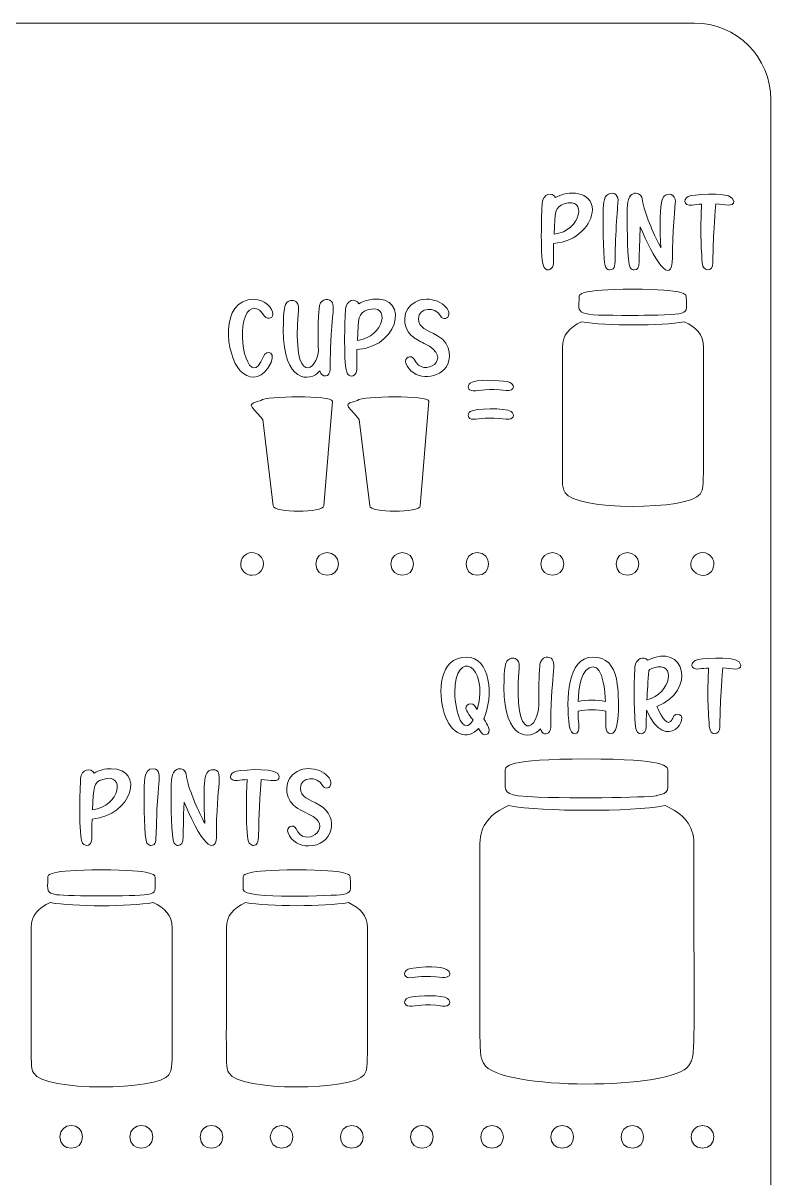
# Model space of a CAD drawing. Header units: inches. Extents: x 9.41 to 15.41, y -8.08 to -4.07.
# Drawn here: x 13.931 to 15.411, y -6.371 to -4.083 of the extents above; entities that cross this region are included whole.
import ezdxf

# ---------------------------------------------------------------- set-up
doc = ezdxf.new("R2010")
doc.units = ezdxf.units.IN
doc.header["$MEASUREMENT"] = 0
doc.layers.add('_U+0421_U+043B_U+043E_U+0439 1', color=7, linetype='Continuous')

# ---------------------------------------------------------------- blocks, each defined once
blk = doc.blocks.new('block 28')
at = {"layer": '_U+0421_U+043B_U+043E_U+0439 1', "color": 7, "lineweight": 9, "true_color": 0xffffff}
for points, knots in [([(14.9622, -4.5678), (14.9622, -4.5678), (14.9622, -4.5678), (14.9622, -4.5678), (14.9685, -4.5766), (14.9804, -4.572), (14.9804, -4.5587), (14.9804, -4.5438), (14.9806, -4.5307), (14.9809, -4.52), (15.0283, -4.5164), (15.0576, -4.4811), (15.0576, -4.4535), (15.0576, -4.4154), (15.009, -4.4141), (14.9849, -4.4291), (14.9788, -4.4172), (14.9593, -4.421), (14.9582, -4.4399), (14.9571, -4.4562), (14.9536, -4.5554), (14.9622, -4.5678)], [0, 0, 0, 0, 1, 1, 1, 2, 2, 2, 3, 3, 3, 4, 4, 4, 5, 5, 5, 6, 6, 6, 7, 7, 7, 7]), ([(14.9818, -4.5016), (14.984, -4.4569), (14.9828, -4.4476), (15.0019, -4.4414), (15.0487, -4.4262), (15.0363, -4.4953), (14.9818, -4.5016)], [0, 0, 0, 0, 1, 1, 1, 2, 2, 2, 2])]:
    blk.add_open_spline(points, degree=3, knots=knots, dxfattribs=at)
blk = doc.blocks.new('block 29')
at = {"layer": '_U+0421_U+043B_U+043E_U+0439 1', "color": 7, "lineweight": 9, "true_color": 0xffffff}
for points, knots in [([(14.5728, -4.7781), (14.5728, -4.7781), (14.5728, -4.7781), (14.5728, -4.7781), (14.579, -4.7869), (14.591, -4.7823), (14.591, -4.769), (14.591, -4.7541), (14.5911, -4.741), (14.5915, -4.7303), (14.685, -4.7231), (14.6947, -4.6075), (14.6081, -4.6338), (14.6034, -4.6352), (14.5992, -4.6371), (14.5954, -4.6394), (14.5894, -4.6275), (14.5699, -4.6311), (14.5688, -4.6502), (14.5677, -4.6665), (14.5641, -4.7657), (14.5728, -4.7781)], [0, 0, 0, 0, 1, 1, 1, 2, 2, 2, 3, 3, 3, 4, 4, 4, 5, 5, 5, 6, 6, 6, 7, 7, 7, 7]), ([(14.5923, -4.7119), (14.5946, -4.6672), (14.5933, -4.6579), (14.6124, -4.6517), (14.6593, -4.6365), (14.6467, -4.7056), (14.5923, -4.7119)], [0, 0, 0, 0, 1, 1, 1, 2, 2, 2, 2])]:
    blk.add_open_spline(points, degree=3, knots=knots, dxfattribs=at)
blk = doc.blocks.new('block 30')
at = {"layer": '_U+0421_U+043B_U+043E_U+0439 1', "color": 7, "lineweight": 9, "true_color": 0xffffff}
for points, knots in [([(14.8298, -5.4431), (14.826, -5.438), (14.8226, -5.4317), (14.8167, -5.4317), (14.8113, -5.4317), (14.8071, -5.4358), (14.8071, -5.4412), (14.8071, -5.4456), (14.8186, -5.4604), (14.8214, -5.4644), (14.802, -5.4973), (14.7854, -5.449), (14.7854, -5.4096), (14.7854, -5.3206), (14.8536, -5.3535), (14.8298, -5.4431)], [0, 0, 0, 0, 1, 1, 1, 2, 2, 2, 3, 3, 3, 4, 4, 4, 5, 5, 5, 5]), ([(14.832, -5.4806), (14.8354, -5.4862), (14.8383, -5.4933), (14.8448, -5.4933), (14.8487, -5.4933), (14.8531, -5.4908), (14.8531, -5.4838), (14.8531, -5.4807), (14.8519, -5.4757), (14.843, -5.4619), (14.8619, -5.4171), (14.8569, -5.3394), (14.8082, -5.3394), (14.7527, -5.3394), (14.7519, -5.4107), (14.7643, -5.4504), (14.7776, -5.4927), (14.8109, -5.5063), (14.832, -5.4806)], [0, 0, 0, 0, 1, 1, 1, 2, 2, 2, 3, 3, 3, 4, 4, 4, 5, 5, 5, 6, 6, 6, 6])]:
    blk.add_open_spline(points, degree=3, knots=knots, dxfattribs=at)
blk = doc.blocks.new('block 31')
at = {"layer": '_U+0421_U+043B_U+043E_U+0439 1', "color": 7, "lineweight": 9, "true_color": 0xffffff}
for points, knots in [([(15.0846, -5.4466), (15.0847, -5.4669), (15.0806, -5.4914), (15.0945, -5.4914), (15.1149, -5.4914), (15.1099, -5.4043), (15.1053, -5.3827), (15.0996, -5.3559), (15.0856, -5.3395), (15.0587, -5.3395), (15.0068, -5.3395), (15.0056, -5.4241), (15.0119, -5.475), (15.0148, -5.4974), (15.0332, -5.4979), (15.0307, -5.4721), (15.0299, -5.4649), (15.0293, -5.4563), (15.0292, -5.4466), (15.0466, -5.443), (15.0671, -5.443), (15.0846, -5.4466)], [0, 0, 0, 0, 1, 1, 1, 2, 2, 2, 3, 3, 3, 4, 4, 4, 5, 5, 5, 6, 6, 6, 7, 7, 7, 7]), ([(15.0294, -5.4273), (15.0303, -5.4033), (15.0351, -5.3584), (15.0591, -5.3584), (15.0795, -5.3584), (15.0827, -5.4096), (15.0838, -5.4272), (15.0658, -5.4239), (15.0475, -5.4239), (15.0294, -5.4273)], [0, 0, 0, 0, 1, 1, 1, 2, 2, 2, 3, 3, 3, 3])]:
    blk.add_open_spline(points, degree=3, knots=knots, dxfattribs=at)
blk = doc.blocks.new('block 32')
at = {"layer": '_U+0421_U+043B_U+043E_U+0439 1', "color": 7, "lineweight": 9, "true_color": 0xffffff}
for points, knots in [([(15.1671, -5.3457), (15.1603, -5.3369), (15.1434, -5.3412), (15.142, -5.359), (15.1395, -5.3976), (15.1397, -5.4369), (15.1432, -5.4772), (15.1448, -5.4972), (15.1643, -5.4949), (15.1643, -5.4778), (15.1643, -5.466), (15.1645, -5.4548), (15.1648, -5.4447), (15.2054, -5.5349), (15.2549, -5.4527), (15.2258, -5.4527), (15.2165, -5.4527), (15.2188, -5.4615), (15.2123, -5.4671), (15.2027, -5.4755), (15.1905, -5.4492), (15.1855, -5.4375), (15.2638, -5.4058), (15.242, -5.3091), (15.1671, -5.3457)], [0, 0, 0, 0, 1, 1, 1, 2, 2, 2, 3, 3, 3, 4, 4, 4, 5, 5, 5, 6, 6, 6, 7, 7, 7, 8, 8, 8, 8]), ([(15.1656, -5.4242), (15.1664, -5.4066), (15.1678, -5.3869), (15.1695, -5.3657), (15.1724, -5.3634), (15.1757, -5.3617), (15.1792, -5.3606), (15.2252, -5.3458), (15.214, -5.4127), (15.1656, -5.4242)], [0, 0, 0, 0, 1, 1, 1, 2, 2, 2, 3, 3, 3, 3])]:
    blk.add_open_spline(points, degree=3, knots=knots, dxfattribs=at)
blk = doc.blocks.new('block 33')
at = {"layer": '_U+0421_U+043B_U+043E_U+0439 1', "color": 7, "lineweight": 9, "true_color": 0xffffff}
for points, knots in [([(14.0484, -5.708), (14.0484, -5.708), (14.0484, -5.708), (14.0484, -5.708), (14.0547, -5.7168), (14.0666, -5.7122), (14.0666, -5.6989), (14.0666, -5.684), (14.0668, -5.671), (14.0671, -5.6602), (14.1471, -5.6541), (14.1723, -5.5605), (14.1048, -5.5605), (14.0935, -5.5605), (14.0807, -5.5633), (14.071, -5.5693), (14.065, -5.5573), (14.0455, -5.5613), (14.0444, -5.5801), (14.0433, -5.5964), (14.0397, -5.6956), (14.0484, -5.708)], [0, 0, 0, 0, 1, 1, 1, 2, 2, 2, 3, 3, 3, 4, 4, 4, 5, 5, 5, 6, 6, 6, 7, 7, 7, 7]), ([(14.068, -5.6418), (14.0702, -5.5971), (14.069, -5.5878), (14.0881, -5.5816), (14.1348, -5.5664), (14.1225, -5.6355), (14.068, -5.6418)], [0, 0, 0, 0, 1, 1, 1, 2, 2, 2, 2])]:
    blk.add_open_spline(points, degree=3, knots=knots, dxfattribs=at)

msp = doc.modelspace()

# ---------------------------------------------------------------- linework, layer by layer
at = {"layer": '_U+0421_U+043B_U+043E_U+0439 1', "color": 1, "lineweight": 9, "true_color": 0xff0000}
msp.add_open_spline([(9.5625, -8.0833), (9.5625, -8.0833), (15.2597, -8.0833), (15.2597, -8.0833), (15.3433, -8.0833), (15.4111, -8.0156), (15.4111, -7.9319), (15.4111, -7.9319), (15.4111, -4.2347), (15.4111, -4.2347), (15.4111, -4.1511), (15.3433, -4.0833), (15.2597, -4.0833), (15.2597, -4.0833), (9.5625, -4.0833), (9.5625, -4.0833), (9.4789, -4.0833), (9.4111, -4.1511), (9.4111, -4.2347), (9.4111, -4.2347), (9.4111, -7.9319), (9.4111, -7.9319), (9.4111, -8.0156), (9.4789, -8.0833), (9.5625, -8.0833)], degree=3, knots=[0, 0, 0, 0, 1, 1, 1, 2, 2, 2, 3, 3, 3, 4, 4, 4, 5, 5, 5, 6, 6, 6, 7, 7, 7, 8, 8, 8, 8], dxfattribs=at)
at = {"layer": '_U+0421_U+043B_U+043E_U+0439 1', "color": 7, "lineweight": 9, "true_color": 0xffffff}
for points, knots in [([(15.0788, -4.4723), (15.0788, -4.4531), (15.078, -4.4323), (15.0856, -4.4249), (15.095, -4.4158), (15.1086, -4.4209), (15.1086, -4.4343), (15.1086, -4.4355), (15.1026, -4.5066), (15.1026, -4.5473), (15.1026, -4.5583), (15.1039, -4.5723), (15.0922, -4.5723), (15.0901, -4.5723), (15.087, -4.5715), (15.0844, -4.5678), (15.0844, -4.5678), (15.0844, -4.5677), (15.0844, -4.5677), (15.0787, -4.5595), (15.0788, -4.4824), (15.0788, -4.4723)], [0, 0, 0, 0, 1, 1, 1, 2, 2, 2, 3, 3, 3, 4, 4, 4, 5, 5, 5, 6, 6, 6, 7, 7, 7, 7]), ([(15.1267, -4.4723), (15.1267, -4.4533), (15.1259, -4.4323), (15.1334, -4.4249), (15.14, -4.4184), (15.1484, -4.4193), (15.153, -4.4244), (15.1579, -4.4298), (15.1559, -4.4335), (15.1573, -4.4397), (15.1635, -4.4664), (15.1813, -4.5061), (15.1932, -4.5285), (15.192, -4.4973), (15.1887, -4.4367), (15.1991, -4.4268), (15.208, -4.4183), (15.222, -4.4219), (15.222, -4.4372), (15.222, -4.4372), (15.2161, -4.5065), (15.216, -4.5476), (15.216, -4.6105), (15.1771, -4.5469), (15.1526, -4.4869), (15.148, -4.5555), (15.155, -4.5723), (15.1402, -4.5723), (15.138, -4.5723), (15.1349, -4.5715), (15.1323, -4.5678), (15.1323, -4.5678), (15.1323, -4.5677), (15.1323, -4.5677), (15.1266, -4.5595), (15.1267, -4.4824), (15.1267, -4.4723)], [0, 0, 0, 0, 1, 1, 1, 2, 2, 2, 3, 3, 3, 4, 4, 4, 5, 5, 5, 6, 6, 6, 7, 7, 7, 8, 8, 8, 9, 9, 9, 10, 10, 10, 11, 11, 11, 12, 12, 12, 12]), ([(15.253, -4.4252), (15.2715, -4.4219), (15.3376, -4.4171), (15.3376, -4.436), (15.3376, -4.4489), (15.3193, -4.4425), (15.302, -4.4417), (15.296, -4.5135), (15.2964, -4.5431), (15.2964, -4.5587), (15.2964, -4.5758), (15.2769, -4.5781), (15.2753, -4.5581), (15.2719, -4.5178), (15.2718, -4.4811), (15.274, -4.4419), (15.2674, -4.4422), (15.2611, -4.4429), (15.2552, -4.4438), (15.2365, -4.4467), (15.2367, -4.4279), (15.253, -4.4252)], [0, 0, 0, 0, 1, 1, 1, 2, 2, 2, 3, 3, 3, 4, 4, 4, 5, 5, 5, 6, 6, 6, 7, 7, 7, 7]), ([(14.7066, -4.6361), (14.7351, -4.6206), (14.7736, -4.6392), (14.7736, -4.6602), (14.7736, -4.6689), (14.7611, -4.6727), (14.7568, -4.6636), (14.7473, -4.6441), (14.7134, -4.6464), (14.7134, -4.669), (14.7134, -4.6878), (14.7297, -4.6904), (14.7508, -4.7026), (14.7809, -4.72), (14.778, -4.7513), (14.7679, -4.7652), (14.7489, -4.7912), (14.7017, -4.7909), (14.6886, -4.7575), (14.6836, -4.7463), (14.7, -4.7388), (14.7047, -4.7494), (14.7226, -4.7894), (14.7872, -4.7468), (14.7247, -4.718), (14.7154, -4.7136), (14.7064, -4.7089), (14.6991, -4.7021), (14.681, -4.685), (14.68, -4.6507), (14.7066, -4.6361)], [0, 0, 0, 0, 1, 1, 1, 2, 2, 2, 3, 3, 3, 4, 4, 4, 5, 5, 5, 6, 6, 6, 7, 7, 7, 8, 8, 8, 9, 9, 9, 10, 10, 10, 10]), ([(15.0313, -4.6258), (15.0313, -4.6209), (15.0313, -4.6106), (15.1375, -4.6106), (15.2436, -4.6106), (15.2436, -4.6209), (15.2436, -4.6258), (15.2436, -4.653), (15.2474, -4.6552), (15.2288, -4.6593), (15.2288, -4.6593), (15.2288, -4.6595), (15.2288, -4.6595), (15.2139, -4.6615), (15.1634, -4.6624), (15.1372, -4.6624), (15.0172, -4.6624), (15.0313, -4.6612), (15.0313, -4.6258)], [0, 0, 0, 0, 1, 1, 1, 2, 2, 2, 3, 3, 3, 4, 4, 4, 5, 5, 5, 6, 6, 6, 6]), ([(14.3875, -4.6306), (14.409, -4.6306), (14.425, -4.6488), (14.425, -4.66), (14.425, -4.6697), (14.4117, -4.6712), (14.4059, -4.6609), (14.3979, -4.6461), (14.3794, -4.6419), (14.3706, -4.6639), (14.3517, -4.7109), (14.3813, -4.8118), (14.4062, -4.7438), (14.4111, -4.7299), (14.4379, -4.733), (14.4149, -4.7672), (14.3992, -4.7905), (14.3759, -4.7885), (14.3606, -4.7724), (14.3317, -4.7421), (14.3182, -4.6306), (14.3875, -4.6306)], [0, 0, 0, 0, 1, 1, 1, 2, 2, 2, 3, 3, 3, 4, 4, 4, 5, 5, 5, 6, 6, 6, 7, 7, 7, 7]), ([(14.4457, -4.691), (14.4457, -4.6495), (14.4491, -4.6406), (14.4527, -4.6371), (14.4593, -4.6309), (14.4676, -4.6314), (14.4723, -4.6367), (14.4764, -4.6413), (14.476, -4.6464), (14.4755, -4.6524), (14.4621, -4.812), (14.5151, -4.7695), (14.5151, -4.7308), (14.5151, -4.7155), (14.5134, -4.693), (14.5164, -4.6485), (14.5174, -4.6312), (14.5334, -4.6262), (14.5411, -4.6347), (14.5468, -4.6411), (14.5444, -4.6524), (14.5432, -4.6663), (14.5389, -4.7171), (14.5386, -4.7426), (14.5386, -4.7689), (14.5386, -4.7853), (14.5216, -4.7874), (14.5181, -4.7724), (14.4982, -4.7959), (14.4457, -4.7954), (14.4457, -4.691)], [0, 0, 0, 0, 1, 1, 1, 2, 2, 2, 3, 3, 3, 4, 4, 4, 5, 5, 5, 6, 6, 6, 7, 7, 7, 8, 8, 8, 9, 9, 9, 10, 10, 10, 10]), ([(15.0362, -4.6753), (15.085, -4.6837), (15.1944, -4.6833), (15.2397, -4.6753), (15.2625, -4.6848), (15.2775, -4.7006), (15.2775, -4.7255), (15.2775, -5.0149), (15.28, -5.0016), (15.2708, -5.0165), (15.2507, -5.0489), (15.0224, -5.0496), (15.0036, -5.0137), (15.0002, -5.0074), (14.9985, -5.0002), (14.9985, -4.993), (14.9985, -4.993), (14.9985, -4.7255), (14.9985, -4.7255), (14.9985, -4.7018), (15.0121, -4.6856), (15.0362, -4.6753)], [0, 0, 0, 0, 1, 1, 1, 2, 2, 2, 3, 3, 3, 4, 4, 4, 5, 5, 5, 6, 6, 6, 7, 7, 7, 7]), ([(14.8159, -4.7965), (14.827, -4.7884), (14.8727, -4.7909), (14.8892, -4.7936), (14.9057, -4.7961), (14.9057, -4.814), (14.887, -4.8114), (14.8496, -4.8062), (14.8358, -4.8118), (14.8219, -4.8118), (14.8106, -4.8118), (14.8091, -4.8016), (14.8159, -4.7965)], [0, 0, 0, 0, 1, 1, 1, 2, 2, 2, 3, 3, 3, 4, 4, 4, 4]), ([(14.4256, -5.0397), (14.4256, -5.0397), (14.4051, -4.8687), (14.4051, -4.8687), (14.3755, -4.8343), (14.375, -4.8406), (14.4014, -4.8307), (14.4103, -4.8222), (14.5429, -4.8207), (14.5429, -4.8322), (14.5429, -4.8322), (14.5259, -5.0397), (14.5259, -5.0397), (14.5259, -5.054), (14.4261, -5.0541), (14.4256, -5.0397)], [0, 0, 0, 0, 1, 1, 1, 2, 2, 2, 3, 3, 3, 4, 4, 4, 5, 5, 5, 5]), ([(14.6167, -5.0396), (14.6167, -5.0396), (14.5962, -4.8687), (14.5962, -4.8687), (14.5665, -4.8343), (14.566, -4.8406), (14.5925, -4.8307), (14.6013, -4.8222), (14.7339, -4.8207), (14.7339, -4.8322), (14.7339, -4.8322), (14.717, -5.0397), (14.717, -5.0397), (14.7166, -5.0541), (14.6167, -5.0541), (14.6167, -5.0396)], [0, 0, 0, 0, 1, 1, 1, 2, 2, 2, 3, 3, 3, 4, 4, 4, 5, 5, 5, 5]), ([(14.8159, -4.853), (14.8249, -4.8465), (14.8851, -4.8446), (14.8969, -4.853), (14.9051, -4.8587), (14.9019, -4.87), (14.887, -4.8679), (14.8496, -4.8627), (14.8358, -4.8683), (14.8219, -4.8683), (14.8105, -4.8683), (14.8091, -4.8581), (14.8159, -4.853)], [0, 0, 0, 0, 1, 1, 1, 2, 2, 2, 3, 3, 3, 4, 4, 4, 4]), ([(14.3839, -5.1774), (14.3715, -5.1774), (14.3613, -5.1673), (14.3613, -5.1549), (14.3613, -5.1375), (14.3805, -5.126), (14.3963, -5.136), (14.4161, -5.1507), (14.4045, -5.1774), (14.3839, -5.1774)], [0, 0, 0, 0, 1, 1, 1, 2, 2, 2, 3, 3, 3, 3]), ([(14.5551, -5.1549), (14.5551, -5.1847), (14.5099, -5.1847), (14.5099, -5.1549), (14.5099, -5.125), (14.5551, -5.125), (14.5551, -5.1549)], [0, 0, 0, 0, 1, 1, 1, 2, 2, 2, 2]), ([(14.6585, -5.1549), (14.6585, -5.125), (14.7037, -5.125), (14.7037, -5.1549), (14.7037, -5.1847), (14.6585, -5.1847), (14.6585, -5.1549)], [0, 0, 0, 0, 1, 1, 1, 2, 2, 2, 2]), ([(14.8297, -5.1323), (14.8597, -5.1323), (14.8597, -5.1774), (14.8297, -5.1774), (14.8001, -5.1774), (14.8001, -5.1323), (14.8297, -5.1323)], [0, 0, 0, 0, 1, 1, 1, 2, 2, 2, 2]), ([(14.9559, -5.1549), (14.9559, -5.125), (15.001, -5.125), (15.001, -5.1549), (15.001, -5.1847), (14.9559, -5.1847), (14.9559, -5.1549)], [0, 0, 0, 0, 1, 1, 1, 2, 2, 2, 2]), ([(15.1045, -5.1549), (15.1045, -5.125), (15.1496, -5.125), (15.1496, -5.1549), (15.1496, -5.1847), (15.1045, -5.1847), (15.1045, -5.1549)], [0, 0, 0, 0, 1, 1, 1, 2, 2, 2, 2]), ([(15.2916, -5.1389), (15.2973, -5.1444), (15.2993, -5.1526), (15.2978, -5.1593), (15.291, -5.1942), (15.2377, -5.1732), (15.2568, -5.1424), (15.2601, -5.1376), (15.2651, -5.134), (15.2713, -5.1327), (15.2782, -5.1313), (15.2859, -5.1331), (15.2916, -5.1389)], [0, 0, 0, 0, 1, 1, 1, 2, 2, 2, 3, 3, 3, 4, 4, 4, 4]), ([(14.8826, -5.3998), (14.8826, -5.3584), (14.886, -5.3494), (14.8896, -5.3459), (14.8955, -5.3404), (14.9039, -5.3397), (14.9092, -5.3455), (14.9133, -5.3501), (14.9129, -5.3552), (14.9124, -5.3613), (14.8993, -5.5169), (14.9537, -5.4886), (14.9517, -5.4243), (14.9511, -5.4027), (14.9519, -5.3786), (14.9533, -5.3574), (14.954, -5.3451), (14.9618, -5.3392), (14.9693, -5.3395), (14.9915, -5.3402), (14.9755, -5.3703), (14.9755, -5.4664), (14.9755, -5.4729), (14.9764, -5.4823), (14.9729, -5.4871), (14.9675, -5.4946), (14.9575, -5.4922), (14.955, -5.4813), (14.9351, -5.5047), (14.8826, -5.5042), (14.8826, -5.3998)], [0, 0, 0, 0, 1, 1, 1, 2, 2, 2, 3, 3, 3, 4, 4, 4, 5, 5, 5, 6, 6, 6, 7, 7, 7, 8, 8, 8, 9, 9, 9, 10, 10, 10, 10]), ([(15.3159, -5.3608), (15.3099, -5.4326), (15.3103, -5.4623), (15.3103, -5.4778), (15.3103, -5.4949), (15.2908, -5.4972), (15.2892, -5.4772), (15.2858, -5.4369), (15.2857, -5.4002), (15.2879, -5.361), (15.2813, -5.3614), (15.275, -5.362), (15.2691, -5.3629), (15.2506, -5.3659), (15.2504, -5.347), (15.2669, -5.3443), (15.2848, -5.3411), (15.3515, -5.3361), (15.3515, -5.3551), (15.3515, -5.3679), (15.3334, -5.3617), (15.3159, -5.3608)], [0, 0, 0, 0, 1, 1, 1, 2, 2, 2, 3, 3, 3, 4, 4, 4, 5, 5, 5, 6, 6, 6, 7, 7, 7, 7]), ([(14.2237, -5.6125), (14.2237, -5.5935), (14.223, -5.5725), (14.2305, -5.5651), (14.236, -5.5596), (14.2447, -5.5586), (14.25, -5.5646), (14.2549, -5.57), (14.2529, -5.5737), (14.2544, -5.5799), (14.2605, -5.6066), (14.2783, -5.6463), (14.2902, -5.6687), (14.2869, -5.5834), (14.2881, -5.5617), (14.3071, -5.5625), (14.3292, -5.5634), (14.3131, -5.5879), (14.3131, -5.6978), (14.3131, -5.7204), (14.2919, -5.7305), (14.2496, -5.6271), (14.2451, -5.6957), (14.252, -5.7125), (14.2372, -5.7125), (14.2351, -5.7125), (14.232, -5.7117), (14.2293, -5.708), (14.2293, -5.708), (14.2293, -5.708), (14.2293, -5.708), (14.2236, -5.6997), (14.2237, -5.6226), (14.2237, -5.6125)], [0, 0, 0, 0, 1, 1, 1, 2, 2, 2, 3, 3, 3, 4, 4, 4, 5, 5, 5, 6, 6, 6, 7, 7, 7, 8, 8, 8, 9, 9, 9, 10, 10, 10, 11, 11, 11, 11]), ([(14.3531, -5.5654), (14.371, -5.5622), (14.4377, -5.5572), (14.4377, -5.5762), (14.4377, -5.5891), (14.4194, -5.5827), (14.4021, -5.5819), (14.3927, -5.6947), (14.4023, -5.7125), (14.3862, -5.7125), (14.3841, -5.7125), (14.3811, -5.7117), (14.3784, -5.708), (14.3698, -5.6962), (14.3731, -5.5989), (14.3741, -5.5821), (14.3675, -5.5825), (14.3612, -5.5831), (14.3553, -5.584), (14.3368, -5.5869), (14.3366, -5.5681), (14.3531, -5.5654)], [0, 0, 0, 0, 1, 1, 1, 2, 2, 2, 3, 3, 3, 4, 4, 4, 5, 5, 5, 6, 6, 6, 7, 7, 7, 7]), ([(14.473, -5.566), (14.5014, -5.5505), (14.54, -5.5691), (14.54, -5.5901), (14.54, -5.5989), (14.5274, -5.6026), (14.5231, -5.5935), (14.5137, -5.5739), (14.4798, -5.5763), (14.4798, -5.599), (14.4798, -5.6177), (14.4961, -5.6203), (14.5172, -5.6325), (14.5585, -5.6565), (14.544, -5.7136), (14.4954, -5.7136), (14.4787, -5.7136), (14.462, -5.7054), (14.455, -5.6875), (14.45, -5.6762), (14.4664, -5.6688), (14.471, -5.6793), (14.4889, -5.7192), (14.5425, -5.678), (14.5049, -5.6552), (14.491, -5.6468), (14.4771, -5.643), (14.4655, -5.632), (14.4477, -5.6153), (14.446, -5.5808), (14.473, -5.566)], [0, 0, 0, 0, 1, 1, 1, 2, 2, 2, 3, 3, 3, 4, 4, 4, 5, 5, 5, 6, 6, 6, 7, 7, 7, 8, 8, 8, 9, 9, 9, 10, 10, 10, 10]), ([(15.046, -5.5412), (15.2069, -5.5412), (15.2069, -5.5568), (15.2069, -5.5635), (15.2069, -5.6058), (15.2124, -5.6077), (15.1844, -5.6138), (15.1844, -5.6138), (15.1844, -5.614), (15.1844, -5.614), (15.1644, -5.6174), (15.0077, -5.6215), (14.9108, -5.6144), (14.8789, -5.6082), (14.8852, -5.6055), (14.8852, -5.5635), (14.8852, -5.5568), (14.8852, -5.5412), (15.046, -5.5412)], [0, 0, 0, 0, 1, 1, 1, 2, 2, 2, 3, 3, 3, 4, 4, 4, 5, 5, 5, 6, 6, 6, 6]), ([(14.1702, -5.6125), (14.1702, -5.5915), (14.168, -5.5596), (14.1877, -5.5605), (14.202, -5.5609), (14.2003, -5.5756), (14.1992, -5.5895), (14.1896, -5.6971), (14.1998, -5.7125), (14.1836, -5.7125), (14.1815, -5.7125), (14.1784, -5.7117), (14.1758, -5.708), (14.1758, -5.708), (14.1758, -5.708), (14.1758, -5.708), (14.17, -5.6997), (14.1702, -5.6226), (14.1702, -5.6125)], [0, 0, 0, 0, 1, 1, 1, 2, 2, 2, 3, 3, 3, 4, 4, 4, 5, 5, 5, 6, 6, 6, 6]), ([(14.8427, -6.1446), (14.8321, -6.1242), (14.8351, -6.1468), (14.8351, -5.7087), (14.8351, -5.6728), (14.8559, -5.649), (14.8918, -5.6337), (14.9641, -5.646), (15.1293, -5.6461), (15.2019, -5.6337), (15.2377, -5.649), (15.2586, -5.6727), (15.2586, -5.7087), (15.2586, -6.1466), (15.2624, -6.1263), (15.2485, -6.1487), (15.2187, -6.1971), (14.8713, -6.199), (14.8427, -6.1446)], [0, 0, 0, 0, 1, 1, 1, 2, 2, 2, 3, 3, 3, 4, 4, 4, 5, 5, 5, 6, 6, 6, 6]), ([(13.9794, -5.7761), (13.9794, -5.7712), (13.9794, -5.7609), (14.0855, -5.7609), (14.1917, -5.7609), (14.1917, -5.7712), (14.1917, -5.7761), (14.1917, -5.8034), (14.1955, -5.8054), (14.1769, -5.8096), (14.1769, -5.8096), (14.1769, -5.8098), (14.1769, -5.8098), (14.148, -5.8137), (14.0227, -5.8133), (13.9966, -5.8101), (13.9753, -5.8059), (13.9794, -5.8036), (13.9794, -5.7761)], [0, 0, 0, 0, 1, 1, 1, 2, 2, 2, 3, 3, 3, 4, 4, 4, 5, 5, 5, 6, 6, 6, 6]), ([(14.4722, -5.7609), (14.5783, -5.7609), (14.5783, -5.7712), (14.5783, -5.7761), (14.5783, -5.8034), (14.5821, -5.8054), (14.5635, -5.8096), (14.5635, -5.8096), (14.5635, -5.8098), (14.5635, -5.8098), (14.5497, -5.8117), (14.3661, -5.8205), (14.3661, -5.7998), (14.3661, -5.7998), (14.3661, -5.7761), (14.3661, -5.7761), (14.3661, -5.7712), (14.3661, -5.7609), (14.4722, -5.7609)], [0, 0, 0, 0, 1, 1, 1, 2, 2, 2, 3, 3, 3, 4, 4, 4, 5, 5, 5, 6, 6, 6, 6]), ([(13.9516, -6.164), (13.9444, -6.1501), (13.9466, -6.1641), (13.9466, -5.8757), (13.9466, -5.8509), (13.9615, -5.8353), (13.9843, -5.8258), (14.0307, -5.834), (14.1414, -5.834), (14.1878, -5.8258), (14.2107, -5.8353), (14.2255, -5.851), (14.2255, -5.8757), (14.2255, -6.1652), (14.2281, -6.1519), (14.2189, -6.1668), (14.1988, -6.1992), (13.9704, -6.1999), (13.9516, -6.164)], [0, 0, 0, 0, 1, 1, 1, 2, 2, 2, 3, 3, 3, 4, 4, 4, 5, 5, 5, 6, 6, 6, 6]), ([(14.6122, -5.8757), (14.6122, -6.1652), (14.6147, -6.1519), (14.6055, -6.1668), (14.5854, -6.1992), (14.3571, -6.1999), (14.3383, -6.164), (14.331, -6.1501), (14.3332, -6.1641), (14.3332, -5.8757), (14.3332, -5.8522), (14.3467, -5.8361), (14.3709, -5.8258), (14.4181, -5.8339), (14.5263, -5.834), (14.5745, -5.8258), (14.5985, -5.8361), (14.6122, -5.852), (14.6122, -5.8757)], [0, 0, 0, 0, 1, 1, 1, 2, 2, 2, 3, 3, 3, 4, 4, 4, 5, 5, 5, 6, 6, 6, 6]), ([(14.7609, -5.9742), (14.7235, -5.9689), (14.7097, -5.9746), (14.6959, -5.9746), (14.682, -5.9746), (14.6822, -5.9587), (14.6978, -5.9563), (14.7893, -5.9417), (14.7845, -5.9774), (14.7609, -5.9742)], [0, 0, 0, 0, 1, 1, 1, 2, 2, 2, 3, 3, 3, 3]), ([(14.7609, -6.0307), (14.7235, -6.0254), (14.7097, -6.0311), (14.6959, -6.0311), (14.682, -6.0311), (14.6822, -6.0152), (14.6978, -6.0128), (14.7143, -6.0102), (14.7596, -6.0078), (14.7709, -6.0158), (14.7792, -6.0216), (14.7757, -6.0327), (14.7609, -6.0307)], [0, 0, 0, 0, 1, 1, 1, 2, 2, 2, 3, 3, 3, 4, 4, 4, 4]), ([(14.0031, -6.2899), (14.0031, -6.26), (14.0483, -6.26), (14.0483, -6.2899), (14.0483, -6.3197), (14.0031, -6.3197), (14.0031, -6.2899)], [0, 0, 0, 0, 1, 1, 1, 2, 2, 2, 2]), ([(14.142, -6.2899), (14.142, -6.26), (14.1871, -6.26), (14.1871, -6.2899), (14.1871, -6.3197), (14.142, -6.3197), (14.142, -6.2899)], [0, 0, 0, 0, 1, 1, 1, 2, 2, 2, 2]), ([(14.326, -6.2899), (14.326, -6.3197), (14.2809, -6.3197), (14.2809, -6.2899), (14.2809, -6.26), (14.326, -6.26), (14.326, -6.2899)], [0, 0, 0, 0, 1, 1, 1, 2, 2, 2, 2]), ([(14.4424, -6.2673), (14.4722, -6.2673), (14.4722, -6.3124), (14.4424, -6.3124), (14.4125, -6.3124), (14.4125, -6.2673), (14.4424, -6.2673)], [0, 0, 0, 0, 1, 1, 1, 2, 2, 2, 2]), ([(14.5812, -6.3124), (14.5514, -6.3124), (14.5514, -6.2673), (14.5812, -6.2673), (14.6111, -6.2673), (14.6111, -6.3124), (14.5812, -6.3124)], [0, 0, 0, 0, 1, 1, 1, 2, 2, 2, 2]), ([(14.7427, -6.2899), (14.7427, -6.3197), (14.6976, -6.3197), (14.6976, -6.2899), (14.6976, -6.26), (14.7427, -6.26), (14.7427, -6.2899)], [0, 0, 0, 0, 1, 1, 1, 2, 2, 2, 2]), ([(14.859, -6.3124), (14.8292, -6.3124), (14.8292, -6.2673), (14.859, -6.2673), (14.8888, -6.2673), (14.8889, -6.3124), (14.859, -6.3124)], [0, 0, 0, 0, 1, 1, 1, 2, 2, 2, 2]), ([(14.9979, -6.3124), (14.9681, -6.3124), (14.9681, -6.2673), (14.9979, -6.2673), (15.0277, -6.2673), (15.0278, -6.3124), (14.9979, -6.3124)], [0, 0, 0, 0, 1, 1, 1, 2, 2, 2, 2]), ([(15.1368, -6.3124), (15.107, -6.3124), (15.107, -6.2673), (15.1368, -6.2673), (15.1666, -6.2673), (15.1666, -6.3124), (15.1368, -6.3124)], [0, 0, 0, 0, 1, 1, 1, 2, 2, 2, 2]), ([(15.2757, -6.2673), (15.3055, -6.2673), (15.3055, -6.3124), (15.2757, -6.3124), (15.2459, -6.3124), (15.2458, -6.2673), (15.2757, -6.2673)], [0, 0, 0, 0, 1, 1, 1, 2, 2, 2, 2])]:
    msp.add_open_spline(points, degree=3, knots=knots, dxfattribs=at)

# ---------------------------------------------------------------- block references
at = {"layer": '_U+0421_U+043B_U+043E_U+0439 1'}
for name in ['block 28', 'block 29', 'block 30', 'block 32', 'block 31', 'block 33']:
    msp.add_blockref(name, (0, 0), dxfattribs=at)

doc.saveas('drawing.dxf')
